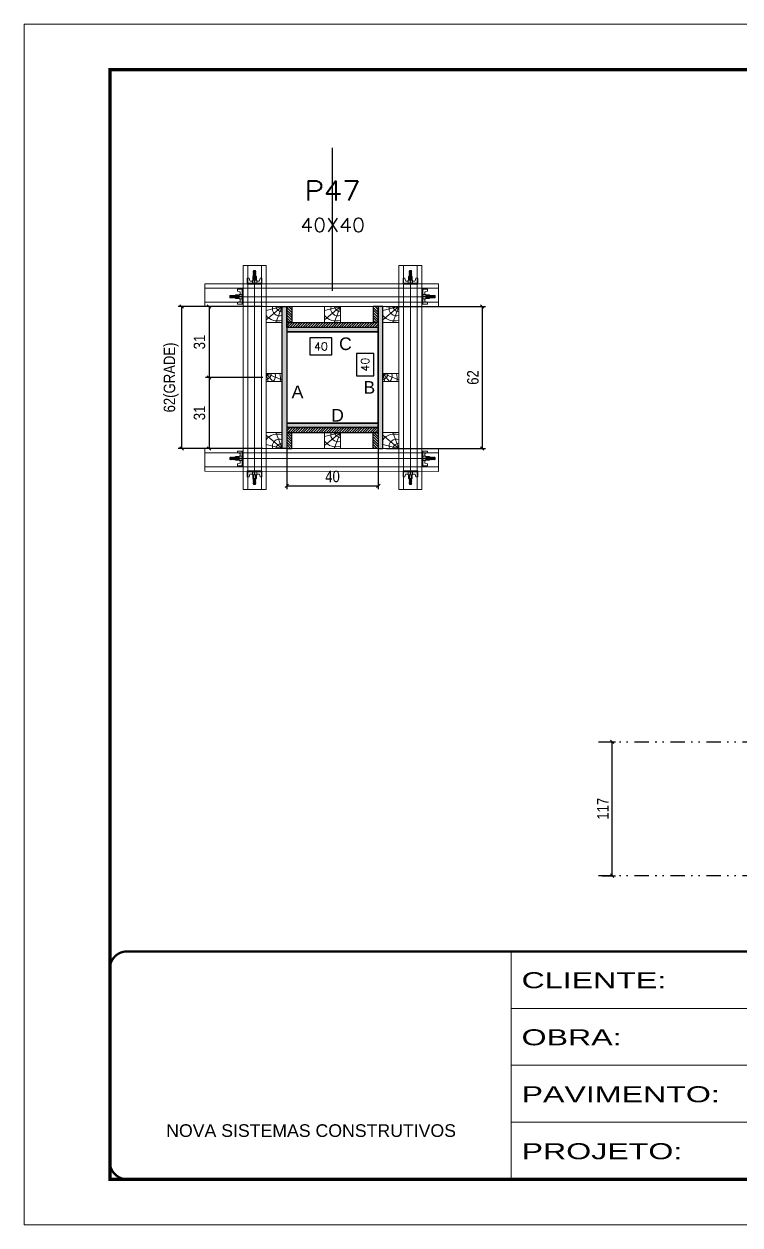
# Model space of a CAD drawing. Extents: x 808 to 7089, y -98 to 17032.
# Drawn here: x 808 to 1434, y 9091 to 10141 of the extents above; entities that cross this region are included whole.
import ezdxf
from ezdxf.enums import TextEntityAlignment as Align

# ---------------------------------------------------------------- set-up
doc = ezdxf.new("R2010")
doc.units = 0
for name, pattern in [('CONTINUO', [0]), ('DASHED', [0.75, 0.5, -0.25]), ('DIVIDE2', [0.625, 0.25, -0.125, 0, -0.125, 0, -0.125]), ('HIDDEN', [0.375, 0.25, -0.125])]:
    doc.linetypes.add(name, pattern=pattern)
for name, color, linetype in [('CHAPA', 1, 'Continuous'), ('COTA', 241, 'Continuous'), ('MEIO_PONT', 93, 'Continuous'), ('Nível', 160, 'Continuous'), ('Painéis', 200, 'Continuous'), ('SARRAFO', 251, 'Continuous'), ('Texto de Titulo', 7, 'Continuous'), ('Texto Qtd Sarr', 242, 'Continuous'), ('TEXTO_GERAL', 7, 'Continuous')]:
    doc.layers.add(name, color=color, linetype=linetype)
for name, color, linetype, lineweight in [('Folhas', 255, 'Continuous', 9), ('Hachura', 251, 'Continuous', 9), ('Madeira', 126, 'Continuous', 18), ('Perfil Metálico', 224, 'Continuous', 18), ('SARRAFO DE PRESSAO', 251, 'DASHED', 9), ('Texto Seção', 7, 'Continuous', 15)]:
    doc.layers.add(name, color=color, linetype=linetype, lineweight=lineweight)
doc.styles.add('ARIAL', font='arial.ttf')
doc.styles.add('COTA TECNICA 2X', font='techl___.ttf', dxfattribs={"height": 10})
doc.styles.add('COTA TECNICA-50', font='techl___.ttf', dxfattribs={"height": 10})
doc.styles.add('ROMANS', font='romans.shx')
doc.styles.add('Tecnologia', font='')
doc.styles.get('Tecnologia').set_extended_font_data('Forgotten Futurist')
doc.dimstyles.new('COTA PAINEL-50', dxfattribs={"dimtxt": 10, "dimasz": 3, "dimexe": 3, "dimexo": 3, "dimgap": 3, "dimtad": 1, "dimdec": 1, "dimzin": 12, "dimdsep": 46, "dimtxsty": 'COTA TECNICA-50', "dimblk1": 'OBLIQUE', "dimblk2": 'OBLIQUE', "dimsah": 1, "dimcen": 0.9, "dimclrd": 4, "dimclre": 4, "dimclrt": 240, "dimadec": 1, "dimazin": 3, "dimtfac": 1, "dimtdec": 1, "dimtmove": 0, "dimatfit": 3, "dimfxl": 1, "dimtolj": 1, "dimtzin": 12, "dimarcsym": 0})
doc.dimstyles.new('SECAO PILAR', dxfattribs={"dimtxt": 10, "dimasz": 3, "dimexe": 3, "dimexo": 3, "dimgap": 3, "dimtad": 1, "dimdec": 1, "dimlfac": 0.5, "dimzin": 12, "dimdsep": 46, "dimtxsty": 'COTA TECNICA 2X', "dimblk1": 'OBLIQUE', "dimblk2": 'OBLIQUE', "dimsah": 1, "dimcen": 0.9, "dimclrd": 256, "dimclre": 256, "dimclrt": 256, "dimadec": 1, "dimazin": 3, "dimtfac": 1, "dimtdec": 1, "dimtmove": 0, "dimatfit": 3, "dimfxl": 1, "dimtolj": 1, "dimtzin": 12, "dimarcsym": 0})
doc.dimstyles.new('SECÇÃO 2', dxfattribs={"dimtxt": 7, "dimasz": 6, "dimexe": 0.18, "dimexo": 2, "dimgap": -4, "dimtad": 3, "dimdec": 1, "dimlfac": 0.5, "dimzin": 12, "dimdsep": 46, "dimtxsty": 'ROMANS', "dimblk": 'ARCHTICK', "dimcen": 0.09, "dimse1": 1, "dimse2": 1, "dimsd1": 1, "dimsd2": 1, "dimclrd": 180, "dimclre": 5, "dimclrt": 1, "dimadec": 0, "dimazin": 3, "dimtfac": 1, "dimtdec": 1, "dimtofl": 0, "dimtmove": 0, "dimatfit": 3, "dimldrblk": 'ARCHTICK', "dimfxl": 1, "dimtolj": 1, "dimtzin": 0, "dimarcsym": 0})
pattern_1 = [(45, (10540.6384, 32659.7726), (-1.12253202, 1.12253202), [])]

# ---------------------------------------------------------------- blocks, each defined once
blk = doc.blocks.new('9999999999')
at = {"color": 30, "linetype": 'CONTINUO'}
for p, q in [((98564.6, 34230.2), (98564.6, 34429.4)), ((98564.6, 34379.6), (99584, 34379.6)), ((98564.6, 34329.8), (99488, 34329.8)), ((98564.6, 34280), (99488, 34280))]:
    blk.add_line(p, q, dxfattribs=at)
at = {"color": 30, "linetype": 'CONTINUO', "const_width": 2}
blk.add_lwpolyline([(99584, 34230.2), (99584, 34414.4, 0.414214), (99569, 34429.4), (98229, 34429.4, 0.414214), (98214, 34414.4), (98214, 34245.2, 0.414214), (98229, 34230.2), (99584, 34230.2)], format="xyb", dxfattribs=at)
at = {"layer": 'Folhas'}
blk.add_lwpolyline([(98139, 34190.2), (99624, 34190.2), (99624, 35240.2), (98139, 35240.2)], close=True, dxfattribs=at)
at = {"layer": 'Folhas', "color": 30, "const_width": 3}
blk.add_lwpolyline([(98214, 34230.2), (99584, 34230.2), (99584, 35200.2), (98214, 35200.2)], close=True, dxfattribs=at)
at = {"color": 7, "linetype": 'Continuous', "ltscale": 5, "style": 'ARIAL'}
blk.add_text('NOVA SISTEMAS CONSTRUTIVOS', height=11.059, dxfattribs=at).set_placement((98263.2, 34267.2))
at = {"layer": 'Folhas', "color": 7, "style": 'Tecnologia', "width": 1.5}
for s, p in [('CLIENTE:', (98573.7, 34397.2)), ('OBRA:', (98573.7, 34347.3)), ('PAVIMENTO:', (98573.7, 34297.5)), ('PROJETO:', (98573.7, 34247.7))]:
    blk.add_text(s, height=14, dxfattribs=at).set_placement(p)
blk = doc.blocks.new('_Oblique')
at = {"color": 0, "linetype": 'ByBlock', "lineweight": -2}
blk.add_line((-0.5, -0.5), (0.5, 0.5), dxfattribs=at)
blk = doc.blocks.new('*D1812')
at = {"layer": 'COTA', "color": 4, "lineweight": -2, "transparency": 16777216}
for p, q in [((1313.2, 9513.4), (1325, 9513.4)), ((1322, 9396.4), (1322, 9513.4)), ((1313.2, 9396.4), (1325, 9396.4))]:
    blk.add_line(p, q, dxfattribs=at)
at = {"layer": 'Defpoints', "color": 0, "transparency": 16777216}
for p in [(1310.2, 9513.4), (1322, 9513.4), (1310.2, 9396.4)]:
    blk.add_point(p, dxfattribs=at)
at = {"layer": 'COTA', "color": 4, "lineweight": -2, "transparency": 16777216, "xscale": 3, "yscale": 3, "zscale": 3}
for p, rotation in [((1322, 9513.4), 90), ((1322, 9396.4), 270)]:
    blk.add_blockref('_Oblique', p, dxfattribs=dict(at, rotation=rotation))
at = {"layer": 'COTA', "color": 240, "transparency": 16777216, "insert": (1313.9, 9454.9), "char_height": 10, "attachment_point": 5, "rotation": 90, "style": 'COTA TECNICA-50'}
blk.add_mtext('\\A1;117', dxfattribs=at)
blk = doc.blocks.new('titulo1')
at = {"layer": 'Defpoints', "color": 252, "linetype": 'HIDDEN', "ltscale": 2}
blk.add_line((0, 0), (0, 125), dxfattribs=at)
at = {"layer": 'Defpoints', "style": 'ROMANS', "oblique": 15}
blk.add_attdef('FOLHA', text='', height=10, dxfattribs=at).set_placement((0, 15.6), align=Align.MIDDLE_CENTER)
at = {"layer": 'Texto Qtd Sarr', "color": 3, "style": 'ROMANS', "oblique": 15}
for tag, height, p in [('TITULO', 17, (0, 71.4)), ('SEÇÃO', 12, (0, 41.5))]:
    blk.add_attdef(tag, text='', height=height, dxfattribs=at).set_placement(p, align=Align.MIDDLE_CENTER)
blk = doc.blocks.new('*D1792')
at = {"layer": 'COTA', "color": 180, "lineweight": -2, "transparency": 16777216}
for p, q in [((1113.7, 9852.9), (1098.7, 9852.9)), ((1098.7, 9852.9), (1098.7, 9833.5)), ((1113.7, 9833.5), (1113.7, 9852.9)), ((1098.7, 9833.5), (1113.7, 9833.5))]:
    blk.add_line(p, q, dxfattribs=at)
at = {"layer": 'Defpoints', "color": 0, "transparency": 16777216}
for p in [(1037.7, 9872), (1037.7, 9792), (1117.7, 9792)]:
    blk.add_point(p, dxfattribs=at)
at = {"layer": 'COTA', "color": 1, "transparency": 16777216, "insert": (1106.2, 9843.2), "char_height": 7, "attachment_point": 5, "rotation": 90, "style": 'ROMANS'}
blk.add_mtext('\\A1;40', dxfattribs=at)
blk = doc.blocks.new('_ArchTick')
at = {"color": 0, "linetype": 'ByBlock', "const_width": 0.15}
blk.add_lwpolyline([(-0.5, -0.5), (0.5, 0.5)], dxfattribs=at)
blk = doc.blocks.new('*D1793')
at = {"layer": 'COTA', "color": 180, "lineweight": -2, "transparency": 16777216}
for p, q in [((1077.2, 9866.7), (1057.9, 9866.7)), ((1057.9, 9866.7), (1057.9, 9851.7)), ((1077.2, 9851.7), (1077.2, 9866.7)), ((1057.9, 9851.7), (1077.2, 9851.7))]:
    blk.add_line(p, q, dxfattribs=at)
at = {"layer": 'Defpoints', "color": 0, "transparency": 16777216}
for p in [(1037.7, 9872), (1117.7, 9872), (1117.7, 9847.7)]:
    blk.add_point(p, dxfattribs=at)
at = {"layer": 'COTA', "color": 1, "transparency": 16777216, "insert": (1067.6, 9859.2), "char_height": 7, "attachment_point": 5, "style": 'ROMANS'}
blk.add_mtext('\\A1;40', dxfattribs=at)
blk = doc.blocks.new('*D1808')
at = {"layer": 'COTA', "lineweight": -2, "transparency": 16777216}
for p, q in [((1037.7, 9785.4), (1037.7, 9734.3)), ((1117.7, 9785.4), (1117.7, 9734.3)), ((1037.7, 9737.3), (1117.7, 9737.3))]:
    blk.add_line(p, q, dxfattribs=at)
at = {"layer": 'Defpoints', "color": 0, "transparency": 16777216}
for p in [(1037.7, 9788.4), (1117.7, 9788.4), (1117.7, 9737.3)]:
    blk.add_point(p, dxfattribs=at)
at = {"layer": 'COTA', "lineweight": -2, "transparency": 16777216, "xscale": 3, "yscale": 3, "zscale": 3, "rotation": 180}
blk.add_blockref('_Oblique', (1037.7, 9737.3), dxfattribs=at)
at = {"layer": 'COTA', "lineweight": -2, "transparency": 16777216, "xscale": 3, "yscale": 3, "zscale": 3}
blk.add_blockref('_Oblique', (1117.7, 9737.3), dxfattribs=at)
at = {"layer": 'COTA', "transparency": 16777216, "insert": (1077.7, 9745.4), "char_height": 10, "attachment_point": 5, "style": 'COTA TECNICA 2X'}
blk.add_mtext('\\A1;40', dxfattribs=at)
blk = doc.blocks.new('*D1794')
at = {"layer": 'COTA', "lineweight": -2, "transparency": 16777216}
for p, q in [((1016.7, 9894), (942.9, 9894)), ((945.9, 9894), (945.9, 9770)), ((1016.7, 9770), (942.9, 9770))]:
    blk.add_line(p, q, dxfattribs=at)
at = {"layer": 'Defpoints', "color": 0, "transparency": 16777216}
for p in [(1019.7, 9894), (945.9, 9770), (1019.7, 9770)]:
    blk.add_point(p, dxfattribs=at)
at = {"layer": 'COTA', "lineweight": -2, "transparency": 16777216, "xscale": 3, "yscale": 3, "zscale": 3}
for p, rotation in [((945.9, 9894), 90), ((945.9, 9770), 270)]:
    blk.add_blockref('_Oblique', p, dxfattribs=dict(at, rotation=rotation))
at = {"layer": 'COTA', "transparency": 16777216, "insert": (936.7, 9832), "char_height": 10, "attachment_point": 5, "rotation": 90, "style": 'COTA TECNICA 2X'}
blk.add_mtext('\\A1;62(GRADE)', dxfattribs=at)
blk = doc.blocks.new('*D1795')
at = {"layer": 'COTA', "lineweight": -2, "transparency": 16777216}
for p, q in [((1016.7, 9832), (966.8, 9832)), ((969.8, 9832), (969.8, 9770)), ((1016.7, 9770), (966.8, 9770))]:
    blk.add_line(p, q, dxfattribs=at)
at = {"layer": 'Defpoints', "color": 0, "transparency": 16777216}
for p in [(1019.7, 9832), (969.8, 9770), (1019.7, 9770)]:
    blk.add_point(p, dxfattribs=at)
at = {"layer": 'COTA', "lineweight": -2, "transparency": 16777216, "xscale": 3, "yscale": 3, "zscale": 3}
for p, rotation in [((969.8, 9832), 90), ((969.8, 9770), 270)]:
    blk.add_blockref('_Oblique', p, dxfattribs=dict(at, rotation=rotation))
at = {"layer": 'COTA', "transparency": 16777216, "insert": (961.5, 9801), "char_height": 10, "attachment_point": 5, "rotation": 90, "style": 'COTA TECNICA 2X'}
blk.add_mtext('\\A1;31', dxfattribs=at)
blk = doc.blocks.new('PONTALETE')
at = {"layer": 'Madeira'}
for q in [(2.71, 7), (7, 5.76), (7, 1.74)]:
    blk.add_line((0, 0), q, dxfattribs=at)
blk.add_lwpolyline([(0, 0), (7, 0), (7, 7), (0, 7)], close=True, dxfattribs=at)
for centre, radius, start, end in [((2.04, 0.06), 6.23, 37.2818, 109.0913), ((1.09, 0.9), 3.19, 343.603, 109.9847), ((-0.21, -0.78), 3.09, 14.6322, 86.0383)]:
    blk.add_arc(centre, radius, start, end, dxfattribs=at)
blk = doc.blocks.new('MEIO PONTALETE')
at = {"layer": 'Madeira'}
for q in [(2.71, 7), (3.5, 2.88), (3.5, 0.87)]:
    blk.add_line((0, 0), q, dxfattribs=at)
blk.add_lwpolyline([(0, 0), (3.5, 0), (3.5, 7), (0, 7)], close=True, dxfattribs=at)
for centre, radius, start, end in [((2.04, 0.06), 6.23, 76.4499, 109.0913), ((1.09, 0.9), 3.19, 40.9063, 109.9847), ((-0.21, -0.78), 3.09, 14.6322, 86.0383)]:
    blk.add_arc(centre, radius, start, end, dxfattribs=at)
blk = doc.blocks.new('*D1796')
at = {"layer": 'COTA', "lineweight": -2, "transparency": 16777216}
for p, q in [((1016.7, 9894), (966.8, 9894)), ((969.8, 9894), (969.8, 9832)), ((1016.7, 9832), (966.8, 9832))]:
    blk.add_line(p, q, dxfattribs=at)
at = {"layer": 'Defpoints', "color": 0, "transparency": 16777216}
for p in [(1019.7, 9894), (969.8, 9832), (1019.7, 9832)]:
    blk.add_point(p, dxfattribs=at)
at = {"layer": 'COTA', "lineweight": -2, "transparency": 16777216, "xscale": 3, "yscale": 3, "zscale": 3}
for p, rotation in [((969.8, 9894), 90), ((969.8, 9832), 270)]:
    blk.add_blockref('_Oblique', p, dxfattribs=dict(at, rotation=rotation))
at = {"layer": 'COTA', "transparency": 16777216, "insert": (961.5, 9863), "char_height": 10, "attachment_point": 5, "rotation": 90, "style": 'COTA TECNICA 2X'}
blk.add_mtext('\\A1;31', dxfattribs=at)
blk = doc.blocks.new('*D1797')
at = {"layer": 'COTA', "lineweight": -2, "transparency": 16777216}
for p, q in [((1124.7, 9894), (1211.5, 9894)), ((1208.5, 9894), (1208.5, 9770)), ((1124.7, 9770), (1211.5, 9770))]:
    blk.add_line(p, q, dxfattribs=at)
at = {"layer": 'Defpoints', "color": 0, "transparency": 16777216}
for p in [(1121.7, 9894), (1121.7, 9770), (1208.5, 9770)]:
    blk.add_point(p, dxfattribs=at)
at = {"layer": 'COTA', "lineweight": -2, "transparency": 16777216, "xscale": 3, "yscale": 3, "zscale": 3}
for p, rotation in [((1208.5, 9894), 90), ((1208.5, 9770), 270)]:
    blk.add_blockref('_Oblique', p, dxfattribs=dict(at, rotation=rotation))
at = {"layer": 'COTA', "transparency": 16777216, "insert": (1200.4, 9832), "char_height": 10, "attachment_point": 5, "rotation": 90, "style": 'COTA TECNICA 2X'}
blk.add_mtext('\\A1;62', dxfattribs=at)
blk = doc.blocks.new('C')
at = {"layer": 'Hachura', "color": 0}
for p, q in [((0, 3.22), (0, -3.22)), ((0.45, 3.22), (0, 3.22)), ((0.46, 3.16), (0, 3.16)), ((0.46, 3.05), (0, 3.05)), ((0.46, 2.88), (0, 2.88)), ((0, 2.75), (0, -1.16)), ((0.46, 2.65), (0, 2.65)), ((0.46, 2.23), (0, 2.23)), ((0.46, 1.51), (0, 1.51)), ((0.39, 0.49), (0.17, 0.49)), ((0.45, -3.23), (0.45, 3.22)), ((0.45, 3.22), (2.58, 3.22)), ((1.74, 0.97), (0.45, 0.97)), ((1.45, 0.1), (0.45, 0.1)), ((1.35, 1.94), (1.35, 0.96)), ((2.58, 2.39), (1.47, 2.09)), ((1.74, -0.97), (1.74, 0.97)), ((1.74, 0.97), (1.74, 0.84)), ((1.74, 0.97), (1.74, 0.84)), ((1.74, 0.84), (3.35, 0.84)), ((3.35, 0.45), (1.74, 0.45)), ((2.58, 3.22), (2.58, 2.39)), ((3.32, 0.84), (3.32, -0.84)), ((3.35, 0.84), (3.35, -0.84)), ((3.68, 0.45), (3.35, 0.45)), ((3.84, -0.52), (3.35, 0.45)), ((3.35, 0.06), (3.67, -0.57)), ((3.68, 0.45), (4.16, -0.52)), ((3.72, 0.5), (4.25, -0.57)), ((4.37, -0.55), (3.83, 0.53)), ((4.15, 0.45), (3.93, 0.45)), ((4.42, -0.52), (3.93, 0.45)), ((4.15, 0.45), (4.26, 0.45)), ((4.26, 0.45), (4.74, -0.52)), ((4.3, 0.5), (4.83, -0.57)), ((4.95, -0.55), (4.41, 0.53)), ((4.51, 0.45), (4.84, 0.45)), ((5, -0.52), (4.51, 0.45)), ((4.84, 0.45), (5.32, -0.52)), ((4.88, 0.5), (5.41, -0.57)), ((5.53, -0.55), (4.99, 0.53)), ((5.58, -0.52), (5.09, 0.45)), ((5.42, 0.45), (5.09, 0.45)), ((5.58, -0.52), (5.09, 0.45)), ((5.42, 0.45), (5.74, -0.19)), ((5.46, 0.5), (5.74, -0.07)), ((5.74, 0.19), (5.57, 0.53)), ((5.74, 0.32), (5.68, 0.45)), ((5.68, 0.45), (5.74, 0.45)), ((5.74, 0.45), (5.9, 0.29)), ((5.74, 0.45), (5.74, -0.52)), ((5.9, -0.36), (5.9, 0.29)), ((0.45, 0), (0, 0)), ((0.46, -1.52), (0, -1.52)), ((0.46, -2.23), (0, -2.23)), ((0.46, -2.65), (0, -2.65)), ((0.46, -2.88), (0, -2.88)), ((0.46, -3.05), (0, -3.05)), ((0.46, -3.16), (0, -3.16)), ((0, -3.22), (2.57, -3.22)), ((0.08, -0.48), (0.29, -0.48)), ((0.29, -0.48), (0.4, -0.48)), ((0.45, 0), (0.45, -0.97)), ((0.45, -0.16), (1.45, -0.16)), ((0.45, -0.65), (0.45, -0.32)), ((0.45, -3.23), (0.45, -0.65)), ((0.45, -0.97), (1.74, -0.97)), ((1.35, -1.94), (1.35, -0.97)), ((2.58, -2.39), (1.47, -2.1)), ((3.35, -0.32), (1.74, -0.32)), ((3.35, -0.84), (1.74, -0.84)), ((2.58, -3.23), (2.58, -2.39)), ((3.35, -0.07), (3.58, -0.52)), ((3.35, -0.52), (3.58, -0.52)), ((3.84, -0.52), (4.16, -0.52)), ((4.42, -0.52), (4.74, -0.52)), ((4.63, -0.52), (4.74, -0.52)), ((5, -0.52), (5.32, -0.52)), ((5.58, -0.52), (5.74, -0.52)), ((5.74, -0.52), (5.9, -0.36)), ((5.74, -0.52), (5.74, -0.52))]:
    blk.add_line(p, q, dxfattribs=at)
for centre, radius, start, end in [((1.52, 1.94), 0.161, 104.7436, 180), ((1.44, -0.03), 0.129, 272.695, 87.305), ((3.81, 0.39), 0.143, 25.5688, 154.4312), ((4.39, 0.39), 0.143, 25.5688, 154.4312), ((4.97, 0.39), 0.143, 25.5688, 154.4312), ((5.55, 0.39), 0.143, 25.5688, 154.4312), ((0.17, -0.37), 0.174, 221.744, 317.8592), ((1.52, -1.94), 0.161, 180, 255.2564), ((3.71, -0.4), 0.174, 222.1408, 318.256), ((4.29, -0.4), 0.174, 222.1408, 318.256), ((4.87, -0.4), 0.174, 222.1408, 318.256), ((5.45, -0.4), 0.174, 222.1408, 318.256), ((5.61, -0.4), 0.174, 317.8592, 318.256)]:
    blk.add_arc(centre, radius, start, end, dxfattribs=at)

msp = doc.modelspace()

# ---------------------------------------------------------------- hatches: boundary and pattern name
at = {"layer": 'Hachura'}
h = msp.add_hatch(color=256, dxfattribs=at)
h.dxf.hatch_style = 1
h.paths.add_polyline_path([(1037.69, 9769.96), (1033.69, 9769.96), (1033.69, 9893.96), (1037.69, 9893.96)])
h = msp.add_hatch(color=256, dxfattribs=at)
h.dxf.hatch_style = 1
h.paths.add_polyline_path([(1037.69, 9769.96), (1033.69, 9769.96), (1033.69, 9893.96), (1037.69, 9893.96)])
h = msp.add_hatch(dxfattribs=at)
h.set_pattern_fill('ANSI31', color=256, scale=0.5, angle=90, style=0)
h.set_pattern_definition([(135, (-21853.7216, 19017.9163), (-1.12253202, -1.12253202), [])])
h.paths.add_polyline_path([(1037.69, 9879.96), (1042.09, 9879.96), (1042.09, 9893.96), (1037.69, 9893.96)])
h = msp.add_hatch(dxfattribs=at)
h.set_pattern_fill('ANSI31', color=256, scale=0.5, angle=90, style=0)
h.set_pattern_definition([(135, (-21811.7216, 19017.9163), (-1.12253202, -1.12253202), [])])
h.paths.add_polyline_path([(1117.69, 9879.96), (1113.29, 9879.96), (1113.29, 9893.96), (1117.69, 9893.96)])
h = msp.add_hatch(color=256, dxfattribs=at)
h.dxf.hatch_style = 1
h.paths.add_polyline_path([(1117.69, 9769.96), (1121.69, 9769.96), (1121.69, 9893.96), (1117.69, 9893.96)])
h = msp.add_hatch(color=256, dxfattribs=at)
h.dxf.hatch_style = 1
h.paths.add_polyline_path([(1117.69, 9769.96), (1121.69, 9769.96), (1121.69, 9893.96), (1117.69, 9893.96)])
h = msp.add_hatch(dxfattribs=at)
h.set_pattern_fill('ANSI31', color=256, scale=0.5, style=0)
h.set_pattern_definition(pattern_1)
h.paths.add_polyline_path([(1117.69, 9875.56), (1117.69, 9879.96), (1037.69, 9879.96), (1037.69, 9875.56)])
h = msp.add_hatch(color=256, dxfattribs=at)
h.dxf.hatch_style = 1
h.paths.add_polyline_path([(1037.69, 9875.56), (1037.69, 9871.96), (1117.69, 9871.96), (1117.69, 9875.56)])
h = msp.add_hatch(color=256, dxfattribs=at)
h.dxf.hatch_style = 1
h.paths.add_polyline_path([(1037.69, 9875.56), (1037.69, 9871.96), (1117.69, 9871.96), (1117.69, 9875.56)])
h = msp.add_hatch(color=256, dxfattribs=at)
h.dxf.hatch_style = 1
h.paths.add_polyline_path([(1037.69, 9791.96), (1037.69, 9788.36), (1117.69, 9788.36), (1117.69, 9791.96)])
h = msp.add_hatch(color=256, dxfattribs=at)
h.dxf.hatch_style = 1
h.paths.add_polyline_path([(1037.69, 9791.96), (1037.69, 9788.36), (1117.69, 9788.36), (1117.69, 9791.96)])
h = msp.add_hatch(dxfattribs=at)
h.set_pattern_fill('ANSI31', color=256, scale=0.5, style=0)
h.set_pattern_definition(pattern_1)
h.paths.add_polyline_path([(1117.69, 9788.36), (1117.69, 9783.96), (1037.69, 9783.96), (1037.69, 9788.36)])
h = msp.add_hatch(dxfattribs=at)
h.set_pattern_fill('ANSI31', color=256, scale=0.5, angle=90, style=0)
h.set_pattern_definition([(135, (-21853.7216, 19272.9163), (-1.12253202, -1.12253202), [])])
h.paths.add_polyline_path([(1037.69, 9783.96), (1042.09, 9783.96), (1042.09, 9769.96), (1037.69, 9769.96)])
h = msp.add_hatch(dxfattribs=at)
h.set_pattern_fill('ANSI31', color=256, scale=0.5, angle=90, style=0)
h.set_pattern_definition([(135, (-21811.7216, 19272.9163), (-1.12253202, -1.12253202), [])])
h.paths.add_polyline_path([(1117.69, 9783.96), (1113.29, 9783.96), (1113.29, 9769.96), (1117.69, 9769.96)])

# ---------------------------------------------------------------- linework, layer by layer
at = {"layer": 'CHAPA'}
for points in [[(1037.69, 9769.96), (1033.69, 9769.96), (1033.69, 9893.96), (1037.69, 9893.96)], [(1037.69, 9769.96), (1033.69, 9769.96), (1033.69, 9893.96), (1037.69, 9893.96)], [(1117.69, 9769.96), (1121.69, 9769.96), (1121.69, 9893.96), (1117.69, 9893.96)], [(1117.69, 9769.96), (1121.69, 9769.96), (1121.69, 9893.96), (1117.69, 9893.96)], [(1037.69, 9875.56), (1037.69, 9871.96), (1117.69, 9871.96), (1117.69, 9875.56)], [(1037.69, 9875.56), (1037.69, 9871.96), (1117.69, 9871.96), (1117.69, 9875.56)], [(1037.69, 9791.96), (1037.69, 9788.36), (1117.69, 9788.36), (1117.69, 9791.96)], [(1037.69, 9791.96), (1037.69, 9788.36), (1117.69, 9788.36), (1117.69, 9791.96)]]:
    msp.add_lwpolyline(points, close=True, dxfattribs=at)
at = {"layer": 'Hachura'}
for p, q in [((1009.63, 9924.45), (1009.63, 9749.94)), ((1145.75, 9924.45), (1145.74, 9749.94)), ((988.92, 9902.65), (1162.66, 9902.65)), ((988.92, 9761.28), (1162.66, 9761.28))]:
    msp.add_line(p, q, dxfattribs=at)
at = {"layer": 'Madeira'}
for points in [[(1033.69, 9769.96), (1019.69, 9769.96), (1019.69, 9893.96), (1033.69, 9893.96)], [(1121.69, 9769.96), (1135.69, 9769.96), (1135.69, 9893.96), (1121.69, 9893.96)]]:
    msp.add_lwpolyline(points, close=True, dxfattribs=at)
at = {"layer": 'Nível', "color": 4, "linetype": 'DIVIDE2', "ltscale": 50}
for p, q in [((1310.16, 9513.44), (2253.17, 9513.44)), ((1310.16, 9396.44), (2253.17, 9396.44))]:
    msp.add_line(p, q, dxfattribs=at)
at = {"layer": 'Painéis'}
msp.add_lwpolyline([(1117.69, 9871.96), (1037.69, 9871.96), (1037.69, 9791.96), (1117.69, 9791.96)], close=True, dxfattribs=at)
at = {"layer": 'Perfil Metálico'}
for p, q in [((1170.29, 9909.94), (966.19, 9909.94)), ((1170.29, 9897.94), (966.19, 9897.94)), ((1170.29, 9765.99), (966.19, 9765.99)), ((1170.29, 9753.99), (966.19, 9753.99))]:
    msp.add_line(p, q, dxfattribs=at)
for points in [[(999.69, 9733.96), (1019.69, 9733.96), (1019.69, 9929.96), (999.69, 9929.96)], [(1015.69, 9929.96), (1003.69, 9929.96), (1003.69, 9733.96), (1015.69, 9733.96)], [(1155.69, 9733.96), (1135.69, 9733.96), (1135.69, 9929.96), (1155.69, 9929.96)], [(1139.69, 9929.96), (1151.69, 9929.96), (1151.69, 9733.96), (1139.69, 9733.96)], [(1170.29, 9894), (1170.29, 9914), (966.19, 9913.94), (966.19, 9893.94)], [(1170.29, 9769.93), (1170.29, 9749.93), (966.19, 9749.99), (966.19, 9769.99)]]:
    msp.add_lwpolyline(points, close=True, dxfattribs=at)
at = {"layer": 'SARRAFO'}
for points in [[(1042.09, 9893.96), (1042.09, 9879.96), (1037.69, 9879.96), (1037.69, 9893.96)], [(1113.29, 9893.96), (1113.29, 9879.96), (1117.69, 9879.96), (1117.69, 9893.96)], [(1037.69, 9879.96), (1117.69, 9879.96), (1117.69, 9875.56), (1037.69, 9875.56)], [(1037.69, 9783.96), (1117.69, 9783.96), (1117.69, 9788.36), (1037.69, 9788.36)], [(1042.09, 9769.96), (1042.09, 9783.96), (1037.69, 9783.96), (1037.69, 9769.96)], [(1113.29, 9769.96), (1113.29, 9783.96), (1117.69, 9783.96), (1117.69, 9769.96)]]:
    msp.add_lwpolyline(points, close=True, dxfattribs=at)

# ---------------------------------------------------------------- block references
at = {"layer": 'Hachura', "linetype": 'Continuous', "yscale": 2, "zscale": 2}
for p, xscale, rotation in [((1009.63, 9913.65), -2, 270), ((1145.74, 9913.65), 2, 89.99999999999999), ((999.72, 9902.65), 2, 180), ((1155.66, 9902.64), -2, 180), ((1009.63, 9750.28), 2, 270), ((1145.74, 9750.28), -2, 90)]:
    msp.add_blockref('C', p, dxfattribs=dict(at, xscale=xscale, rotation=rotation))
for p, xscale in [((999.72, 9761.28), -2), ((1155.66, 9761.28), 2)]:
    msp.add_blockref('C', p, dxfattribs=dict(at, xscale=xscale))
at = {"layer": 'MEIO_PONT'}
for name, p, xscale, yscale, zscale, rotation in [('PONTALETE', (1033.69, 9893.96), 2, 2, 2, 180), ('PONTALETE', (1084.69, 9893.96), 2, 2, 2, 180), ('PONTALETE', (1135.69, 9893.96), 2, 2, 2, 180), ('MEIO PONTALETE', (1019.69, 9835.46), 1.999999997962732, 1.999999997962732, 1.999999997962732, 270), ('MEIO PONTALETE', (1121.69, 9835.46), 1.999999997962732, 1.999999997962732, 1.999999997962732, 270), ('PONTALETE', (1084.69, 9783.96), 2, 2, 2, 180)]:
    msp.add_blockref(name, p, dxfattribs=dict(at, xscale=xscale, yscale=yscale, zscale=zscale, rotation=rotation))
at = {"layer": 'MEIO_PONT', "xscale": -2, "yscale": 2, "zscale": 2}
for p in [(1033.69, 9769.96), (1135.69, 9769.96)]:
    msp.add_blockref('PONTALETE', p, dxfattribs=at)
at = {"layer": 'SARRAFO DE PRESSAO', "color": 6, "linetype": 'ByBlock'}
msp.add_blockref('9999999999', (-97330.81, -25099.18), dxfattribs=at)
at = {"layer": 'Texto Seção'}
ref = msp.add_blockref('titulo1', (1077.76, 9907.84), dxfattribs=at)
ref.add_attrib('TITULO', 'P47', dxfattribs={"layer": 'Texto de Titulo', "color": 7, "height": 17, "style": 'ROMANS', "width": 1.1}).set_placement((1077.76, 9995.34), align=Align.MIDDLE_CENTER)
ref.add_attrib('SEÇÃO', '40X40', dxfattribs={"layer": 'Texto de Titulo', "color": 7, "height": 12, "style": 'ROMANS', "width": 1.1}).set_placement((1077.76, 9965.34), align=Align.MIDDLE_CENTER)

# ---------------------------------------------------------------- texts
at = {"layer": 'TEXTO_GERAL', "style": 'ARIAL'}
for s, p in [('C', (1088.97, 9861.47)), ('B', (1109.86, 9823.33)), ('A', (1047.14, 9819.41)), ('D', (1082.07, 9798.96))]:
    msp.add_text(s, height=11, dxfattribs=at).set_placement(p, align=Align.MIDDLE_CENTER)

# ---------------------------------------------------------------- dimensions: what is measured, and where the dimension line sits
at = {"layer": 'COTA'}
dim = msp.add_linear_dim(base=(945.91, 9769.96), p1=(1019.69, 9893.96), p2=(1019.69, 9769.96), angle=270, text='<>(GRADE)', dimstyle='SECAO PILAR', dxfattribs=at)
dim.commit()
dim.dimension.update_dxf_attribs({"geometry": '*D1794', "text_midpoint": (936.69, 9831.96)})
for base, p1, p2, angle, dimstyle, picture, middle in [((969.75, 9831.96), (1019.69, 9893.96), (1019.69, 9831.96), 270, 'SECAO PILAR', '*D1796', (961.53, 9862.96)), ((1208.46, 9769.96), (1121.69, 9893.96), (1121.69, 9769.96), 270, 'SECAO PILAR', '*D1797', (1200.36, 9831.96)), ((969.75, 9769.96), (1019.69, 9831.96), (1019.69, 9769.96), 270, 'SECAO PILAR', '*D1795', (961.53, 9800.96)), ((1322.01, 9513.44), (1310.16, 9396.44), (1310.16, 9513.44), 90, 'COTA PAINEL-50', '*D1812', (1313.94, 9454.94))]:
    dim = msp.add_linear_dim(base=base, p1=p1, p2=p2, angle=angle, dimstyle=dimstyle, dxfattribs=at)
    dim.commit()
    dim.dimension.update_dxf_attribs({"geometry": picture, "text_midpoint": middle})
dim = msp.add_linear_dim(base=(1117.69, 9791.96), p1=(1037.69, 9871.96), p2=(1037.69, 9791.96), angle=270, dimstyle='SECÇÃO 2', dxfattribs=at)
dim.commit()
dim.dimension.update_dxf_attribs({"geometry": '*D1792', "text_midpoint": (1117.69, 9843.2), "dimtype": 160})
dim = msp.add_linear_dim(base=(1117.69, 9847.67), p1=(1037.69, 9871.96), p2=(1117.69, 9871.96), dimstyle='SECÇÃO 2', dxfattribs=at)
dim.commit()
dim.dimension.update_dxf_attribs({"geometry": '*D1793', "text_midpoint": (1067.58, 9847.67), "dimtype": 160})
dim = msp.add_linear_dim(base=(1117.69, 9737.33), p1=(1037.69, 9788.36), p2=(1117.69, 9788.36), dimstyle='SECAO PILAR', dxfattribs=at)
dim.commit()
dim.dimension.update_dxf_attribs({"geometry": '*D1808', "text_midpoint": (1077.69, 9745.43)})

doc.saveas('drawing.dxf')
